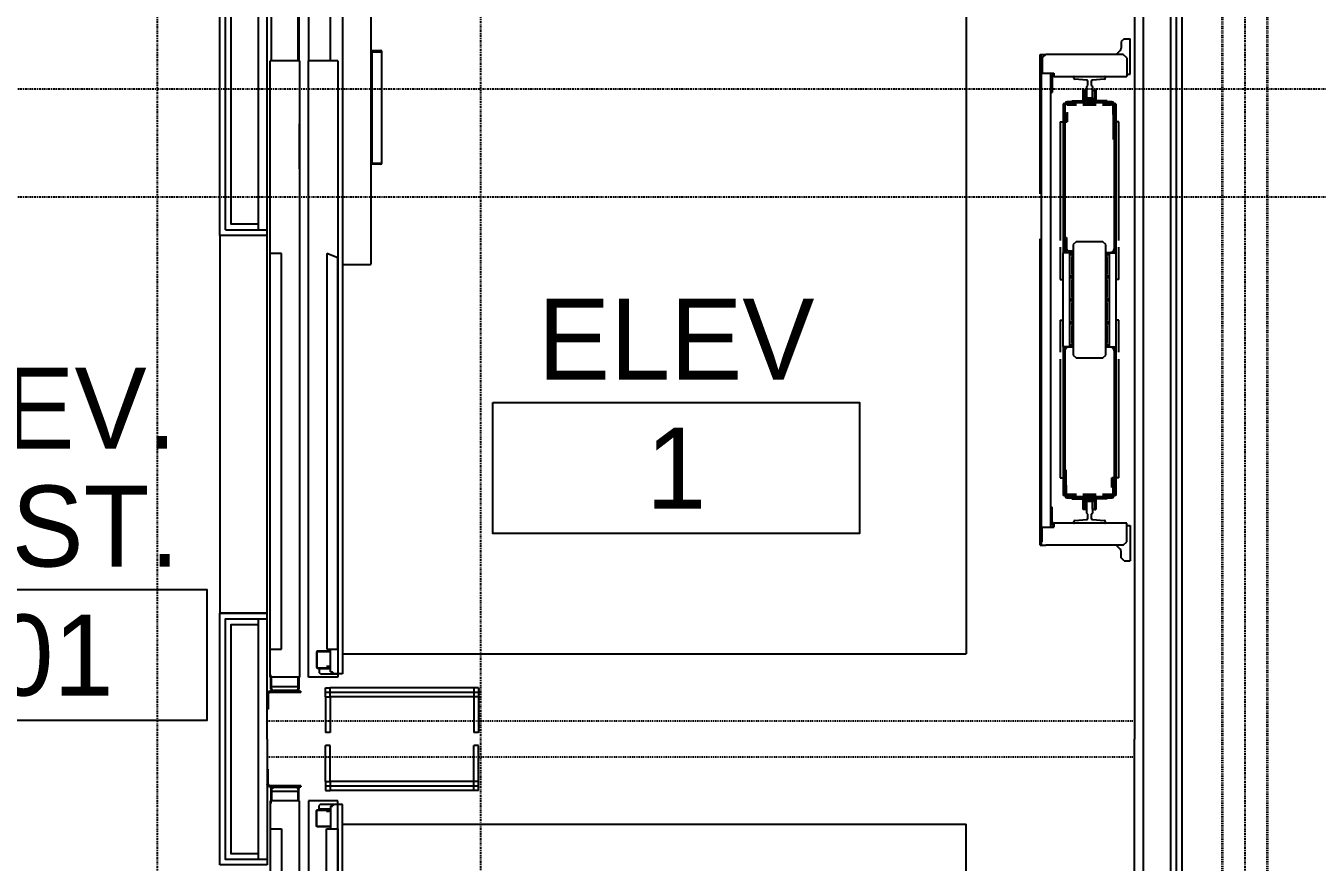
# Model space of a CAD drawing. Header units: inches. Extents: x -24247 to 247, y -491 to 2341.
# Drawn here: x -1819.6 to -1675.9, y 478.1 to 571 of the extents above; entities that cross this region are included whole.
import ezdxf
from ezdxf.enums import TextEntityAlignment as Align

# ---------------------------------------------------------------- set-up
doc = ezdxf.new("R2010")
doc.units = ezdxf.units.IN
doc.header["$LTSCALE"] = 0.3
doc.header["$MEASUREMENT"] = 0
doc.linetypes.add('CENTER2', pattern=[1.125, 0.75, -0.125, 0.125, -0.125])
doc.linetypes.add('HIDDEN2', pattern=[0.1875, 0.125, -0.0625])
for name, color, linetype in [('A-Door-Head', 8, 'Continuous'), ('A-Flor-Evtr', 7, 'Continuous'), ('A-Grid(SmallScale)', 11, 'CENTER2'), ('A-Tag-Rm(Scale)', 7, 'Continuous'), ('A-Wall-Full', 7, 'Continuous'), ('A-Wall-Hatch Interior', 15, 'Continuous')]:
    doc.layers.add(name, color=color, linetype=linetype)
doc.layers.add('S-Detl-Wide', color=3, linetype='Continuous', lineweight=35)

# ---------------------------------------------------------------- blocks, each defined once
blk = doc.blocks.new('Rm Tag')
blk.add_lwpolyline([(-0.2124, 0.0759), (0.2124, 0.0759), (0.2124, -0.0759), (-0.2124, -0.0759)], close=True)
for p in [(0, 0.2858), (0, 0.1493), (0, 0)]:
    blk.add_attdef('XXX', text='', height=0.0938).set_placement(p, align=Align.MIDDLE_CENTER)
blk = doc.blocks.new('Otis Elev. Gen 2')
at = {"layer": 'A-Flor-Evtr'}
for p, q in [((-71.91, 13.01), (-75.85, 13.01)), ((-75.85, 12.34), (-75.85, 13.01)), ((-71.91, 12.64), (-71.91, 13.01)), ((-21.76, 13.01), (-17.82, 13.01)), ((-21.76, 12.64), (-21.76, 13.01)), ((-17.82, 12.34), (-17.82, 13.01)), ((-75.85, 12.34), (-75.54, 12.02)), ((-75.54, 12.02), (-74.83, 12.02)), ((-74.55, 11.91), (-74.12, 11.47)), ((-73.72, 12.64), (-74.12, 12.25)), ((-74.12, 12.25), (-74.12, 3.62)), ((-73.72, 12.64), (-71.68, 12.64)), ((-71.68, 10.2), (-71.68, 12.64)), ((-53.44, 11.76), (-66.61, 11.76)), ((-66.61, 11.76), (-66.61, 11.41)), ((-49.09, 11.76), (-52.67, 11.76)), ((-49.09, 11.76), (-49.09, 11.47)), ((-41, 11.76), (-44.58, 11.76)), ((-44.58, 11.76), (-44.58, 11.47)), ((-27.06, 11.76), (-40.23, 11.76)), ((-27.06, 11.76), (-27.06, 11.41)), ((-19.94, 12.64), (-21.99, 12.64)), ((-21.99, 12.64), (-21.99, 10.2)), ((-19.55, 12.25), (-19.94, 12.64)), ((-19.55, 12.25), (-19.55, 3.62)), ((-19.12, 11.91), (-19.55, 11.47)), ((-18.13, 12.02), (-18.84, 12.02)), ((-17.82, 12.34), (-18.13, 12.02)), ((-71.68, 6.78), (-71.68, 10.2)), ((-71.64, 10.24), (-71.48, 10.24)), ((-71.36, 10.14), (-71.25, 8.8)), ((-68.96, 10.46), (-68.84, 10.46)), ((-68.96, 10.46), (-68.96, 9.16)), ((-68.84, 10.99), (-68.84, 6)), ((-68.72, 10.99), (-68.72, 6)), ((-68.61, 11.41), (-52.05, 11.41)), ((-68.61, 11.41), (-68.61, 11.23)), ((-68.61, 11.23), (-68.6, 11.23)), ((-67.43, 11.23), (-68.6, 11.23)), ((-67.43, 11.11), (-68.6, 11.11)), ((-68.6, 10.79), (-68.6, 11.11)), ((-68.6, 10.79), (-68.46, 10.79)), ((-68.57, 9.95), (-68.57, 10.79)), ((-68.46, 10.94), (-68.46, 9.95)), ((-67.43, 11.23), (-52.05, 11.23)), ((-67.43, 11.11), (-64.66, 11.11)), ((-52.98, 10.3), (-53.29, 9.99)), ((-40.69, 10.3), (-52.98, 10.3)), ((-52.11, 10.3), (-52.11, 10.85)), ((-41.62, 11.47), (-52.05, 11.47)), ((-52.05, 10.72), (-52.05, 11.47)), ((-41.62, 10.72), (-52.05, 10.72)), ((-52.05, 10.52), (-52.05, 10.3)), ((-51.99, 10.58), (-51.91, 10.58)), ((-51.85, 10.52), (-51.85, 10.3)), ((-49.49, 10.52), (-49.49, 10.3)), ((-49.43, 10.58), (-49.35, 10.58)), ((-49.29, 10.52), (-49.29, 10.3)), ((-46.93, 10.52), (-46.93, 10.3)), ((-46.87, 10.58), (-46.79, 10.58)), ((-46.73, 10.52), (-46.73, 10.3)), ((-44.37, 10.52), (-44.37, 10.3)), ((-44.32, 10.58), (-44.24, 10.58)), ((-44.18, 10.52), (-44.18, 10.3)), ((-41.82, 10.52), (-41.82, 10.3)), ((-41.76, 10.58), (-41.68, 10.58)), ((-41.62, 10.72), (-41.62, 11.47)), ((-41.62, 11.41), (-25.06, 11.41)), ((-41.62, 11.23), (-26.24, 11.23)), ((-41.62, 10.52), (-41.62, 10.3)), ((-41.56, 10.85), (-41.56, 10.3)), ((-40.38, 9.99), (-40.69, 10.3)), ((-27.06, 11.23), (-27.06, 10.97)), ((-26.04, 11.09), (-27.06, 11.09)), ((-25.96, 10.97), (-27.06, 10.97)), ((-25.07, 11.23), (-26.24, 11.23)), ((-26.24, 11.23), (-26.24, 11.11)), ((-25.07, 11.11), (-26.24, 11.11)), ((-25.21, 9.95), (-25.21, 10.97)), ((-25.1, 11.09), (-25.19, 11.09)), ((-25.1, 9.95), (-25.1, 11.09)), ((-25.07, 11.23), (-25.06, 11.23)), ((-25.06, 11.41), (-25.06, 11.23)), ((-24.95, 6), (-24.95, 10.99)), ((-24.83, 6), (-24.83, 10.99)), ((-24.71, 10.46), (-24.83, 10.46)), ((-24.71, 10.46), (-24.71, 9.16)), ((-22.42, 8.8), (-22.31, 10.14)), ((-22.19, 10.24), (-22.03, 10.24)), ((-21.99, 10.2), (-21.99, 6.78)), ((-71.12, 8.69), (-70.67, 8.69)), ((-70.67, 8.69), (-70.55, 8.8)), ((-70.55, 8.8), (-69.28, 8.8)), ((-70.15, 9.2), (-69.08, 9.2)), ((-70.15, 9.08), (-70.15, 9.2)), ((-70.15, 9.08), (-69.08, 9.08)), ((-70.15, 9.07), (-69.15, 9.07)), ((-70.15, 8.88), (-70.15, 9.07)), ((-69.23, 8.88), (-70.15, 8.88)), ((-70.15, 8.88), (-70.09, 8.82)), ((-69.27, 8.82), (-70.09, 8.82)), ((-69.9, 9.08), (-69.9, 9.07)), ((-69.51, 9.08), (-69.51, 9.07)), ((-69.28, 8.8), (-69.24, 8.77)), ((-69.15, 9.01), (-69.27, 8.82)), ((-69.24, 8.77), (-69.24, 8.22)), ((-69.21, 8.76), (-69.03, 8.88)), ((-69.21, 8.23), (-69.21, 8.76)), ((-69.15, 8.19), (-69.15, 8.8)), ((-68.96, 8.96), (-68.96, 8.03)), ((-68.96, 8.88), (-68.96, 8.1)), ((-68.57, 7.74), (-68.57, 9.24)), ((-68.46, 9.24), (-68.46, 7.74)), ((-53.29, 9.99), (-53.29, 7)), ((-40.38, 7), (-40.38, 9.99)), ((-25.21, 7.74), (-25.21, 9.24)), ((-25.1, 7.74), (-25.1, 9.24)), ((-24.71, 8.03), (-24.71, 8.96)), ((-24.71, 8.1), (-24.71, 8.88)), ((-24.64, 8.88), (-24.46, 8.76)), ((-24.59, 9.2), (-23.52, 9.2)), ((-24.59, 9.08), (-23.52, 9.08)), ((-24.52, 9.07), (-23.52, 9.07)), ((-24.52, 9.01), (-24.4, 8.82)), ((-24.52, 8.8), (-24.52, 8.19)), ((-24.46, 8.76), (-24.46, 8.23)), ((-23.52, 8.88), (-24.44, 8.88)), ((-24.43, 8.77), (-24.39, 8.8)), ((-24.43, 8.22), (-24.43, 8.77)), ((-23.58, 8.82), (-24.4, 8.82)), ((-24.39, 8.8), (-23.12, 8.8)), ((-24.16, 9.07), (-24.16, 9.08)), ((-23.77, 9.07), (-23.77, 9.08)), ((-23.52, 8.88), (-23.58, 8.82)), ((-23.52, 9.08), (-23.52, 9.2)), ((-23.52, 9.07), (-23.52, 8.88)), ((-23.12, 8.8), (-23, 8.69)), ((-23, 8.69), (-22.55, 8.69)), ((-71.25, 8.18), (-71.36, 6.85)), ((-70.67, 8.3), (-71.12, 8.3)), ((-70.55, 8.18), (-70.67, 8.3)), ((-69.28, 8.18), (-70.55, 8.18)), ((-70.15, 8.11), (-70.09, 8.17)), ((-70.15, 8.11), (-69.23, 8.11)), ((-70.15, 7.91), (-70.15, 8.11)), ((-69.15, 7.91), (-70.15, 7.91)), ((-69.08, 7.91), (-70.15, 7.91)), ((-70.15, 7.91), (-70.15, 7.79)), ((-69.08, 7.79), (-70.15, 7.79)), ((-70.09, 8.17), (-69.27, 8.17)), ((-69.9, 7.91), (-69.9, 7.91)), ((-69.51, 7.91), (-69.51, 7.91)), ((-69.24, 8.22), (-69.28, 8.18)), ((-69.15, 7.98), (-69.27, 8.17)), ((-69.03, 8.1), (-69.21, 8.23)), ((-68.96, 6.52), (-68.96, 7.82)), ((-24.71, 6.52), (-24.71, 7.82)), ((-24.64, 8.1), (-24.46, 8.23)), ((-23.52, 7.91), (-24.59, 7.91)), ((-23.52, 7.79), (-24.59, 7.79)), ((-24.52, 7.98), (-24.4, 8.17)), ((-23.52, 7.91), (-24.52, 7.91)), ((-24.44, 8.11), (-23.52, 8.11)), ((-24.39, 8.18), (-24.43, 8.22)), ((-24.4, 8.17), (-23.58, 8.17)), ((-23.12, 8.18), (-24.39, 8.18)), ((-24.16, 7.91), (-24.16, 7.91)), ((-23.77, 7.91), (-23.77, 7.91)), ((-23.52, 8.11), (-23.58, 8.17)), ((-23.52, 8.11), (-23.52, 7.91)), ((-23.52, 7.91), (-23.52, 7.79)), ((-23, 8.3), (-23.12, 8.18)), ((-22.55, 8.3), (-23, 8.3)), ((-22.31, 6.85), (-22.42, 8.18)), ((-71.68, 4.53), (-71.68, 6.78)), ((-71.48, 6.74), (-71.64, 6.74)), ((-68.96, 6.52), (-68.84, 6.52)), ((-68.61, 5.76), (-52.05, 5.76)), ((-68.61, 5.76), (-68.61, 5.58)), ((-68.57, 5.89), (-68.57, 7.04)), ((-68.48, 5.89), (-68.57, 5.89)), ((-68.46, 7.04), (-68.46, 6.01)), ((-67.71, 6.01), (-66.61, 6.01)), ((-66.61, 5.89), (-67.63, 5.89)), ((-66.61, 5.76), (-66.61, 6.01)), ((-53.76, 5.94), (-52.49, 5.94)), ((-53.76, 5.76), (-53.76, 5.94)), ((-53.29, 7), (-52.98, 6.68)), ((-52.98, 6.68), (-40.69, 6.68)), ((-52.29, 6.13), (-52.29, 6.68)), ((-52.11, 6.13), (-52.11, 6.68)), ((-52.05, 6.68), (-52.05, 6.46)), ((-52.05, 6.26), (-41.62, 6.26)), ((-52.05, 6.26), (-52.05, 5.51)), ((-51.99, 6.41), (-51.91, 6.41)), ((-51.85, 6.68), (-51.85, 6.46)), ((-49.49, 6.68), (-49.49, 6.46)), ((-49.43, 6.41), (-49.35, 6.41)), ((-49.29, 6.68), (-49.29, 6.46)), ((-46.93, 6.68), (-46.93, 6.46)), ((-46.87, 6.41), (-46.79, 6.41)), ((-46.73, 6.68), (-46.73, 6.46)), ((-44.37, 6.68), (-44.37, 6.46)), ((-44.32, 6.41), (-44.24, 6.41)), ((-44.18, 6.68), (-44.18, 6.46)), ((-41.82, 6.68), (-41.82, 6.46)), ((-41.76, 6.41), (-41.68, 6.41)), ((-41.62, 6.68), (-41.62, 6.46)), ((-41.62, 6.26), (-41.62, 5.51)), ((-41.62, 5.76), (-25.06, 5.76)), ((-41.56, 6.68), (-41.56, 6.13)), ((-40.69, 6.68), (-40.38, 7)), ((-26.24, 5.88), (-27.94, 5.88)), ((-26.24, 5.88), (-25.07, 5.88)), ((-25.27, 6.05), (-25.07, 6.05)), ((-25.21, 6.05), (-25.21, 7.04)), ((-25.1, 6.19), (-25.1, 7.04)), ((-25.06, 5.76), (-25.06, 5.58)), ((-24.71, 6.52), (-24.83, 6.52)), ((-22.03, 6.74), (-22.19, 6.74)), ((-21.99, 6.78), (-21.99, 4.53)), ((-72.04, 4.53), (-71.68, 4.53)), ((-72.04, 3.23), (-72.04, 4.53)), ((-71.48, 4.33), (-69.9, 4.33)), ((-69.9, 4.16), (-69.9, 4.33)), ((-68.61, 5.58), (-52.05, 5.58)), ((-66.61, 5.22), (-66.61, 5.58)), ((-66.61, 5.22), (-53.44, 5.22)), ((-52.67, 5.22), (-49.09, 5.22)), ((-52.05, 5.51), (-41.62, 5.51)), ((-49.09, 5.22), (-49.09, 5.51)), ((-44.58, 5.22), (-44.58, 5.51)), ((-44.58, 5.22), (-41, 5.22)), ((-41.62, 5.58), (-25.06, 5.58)), ((-40.23, 5.22), (-27.06, 5.22)), ((-27.06, 5.22), (-27.06, 5.58)), ((-22.19, 4.33), (-23.77, 4.33)), ((-23.77, 4.16), (-23.77, 4.33)), ((-21.99, 4.53), (-21.57, 4.53)), ((-21.63, 4.16), (-21.63, 4.53)), ((-21.57, 3.23), (-21.57, 4.53)), ((-74.12, 3.62), (-73.72, 3.23)), ((-74.12, 3.02), (-74.12, 3.62)), ((-19.55, 3.14), (-74.12, 3.14)), ((-58.61, 3.02), (-74.12, 3.02)), ((-73.72, 3.23), (-72.04, 3.23)), ((-72.04, 4.16), (-21.57, 4.16)), ((-19.55, 3.02), (-53.61, 3.02)), ((-19.94, 3.23), (-21.57, 3.23)), ((-19.55, 3.02), (-19.55, 3.62)), ((-86.2, -71.44), (-86.2, -5.24)), ((-86.2, -5.24), (-7.46, -5.24)), ((-7.46, -74.6), (-7.46, -5.24)), ((-3.71, -59.49), (-3.71, -75.99)), ((-3.71, -59.49), (1.29, -59.49)), ((-3.71, -59.99), (1.29, -59.99)), ((-3.21, -76.49), (-3.21, -59.49)), ((-2.71, -59.49), (-2.71, -75.99)), ((1.29, -59.49), (1.29, -59.99)), ((-74.54, -71.32), (-74.54, -70.38)), ((-74.48, -71.32), (-74.48, -70.38)), ((-74.42, -70.26), (-74.42, -70.32)), ((-62.04, -70.26), (-74.42, -70.26)), ((-74.42, -71.36), (-74.42, -70.32)), ((-62.04, -70.26), (-62.04, -70.32)), ((-62.04, -71.36), (-62.04, -70.32)), ((-61.92, -70.38), (-61.92, -71.32)), ((-87.96, -71.44), (-87.96, -74.6)), ((-87.96, -71.44), (-50.86, -71.44)), ((-87.32, -71.44), (-87.32, -74.6)), ((-74.42, -71.36), (-62.04, -71.36)), ((-73.67, -71.38), (-74.42, -71.38)), ((-73.67, -71.44), (-73.67, -71.38)), ((-50.75, -74.6), (-50.75, -71.55)), ((-95.97, -74.6), (-95.97, -75.55)), ((-95.97, -74.6), (-5.26, -74.6)), ((-5.26, -74.6), (-5.26, -75.55)), ((-95.97, -75.55), (-95.74, -75.78)), ((-95.78, -75.96), (-95.78, -75.74)), ((-73.39, -75.96), (-95.78, -75.96)), ((-92.61, -75.78), (-95.74, -75.78)), ((-94.04, -77.03), (-94.04, -75.96)), ((-93.93, -77.03), (-93.93, -75.96)), ((-92.61, -75.78), (-92.49, -75.67)), ((-92.49, -75.67), (-92.37, -75.78)), ((-87.96, -75.96), (-87.96, -76.36)), ((-85.98, -78.16), (-85.98, -75.96)), ((-85.97, -75.96), (-85.97, -78.39)), ((-73.39, -75.13), (-73.39, -78.4)), ((-73.39, -75.13), (-4.87, -75.13)), ((-51.5, -75.13), (-52, -76.38)), ((-8, -75.13), (-51.5, -75.13)), ((-5.46, -75.96), (-8.05, -75.96)), ((-8, -76.38), (-8, -75.13)), ((-7.76, -75.96), (-7.76, -77.39)), ((-7.71, -75.96), (-7.71, -77.39)), ((-6.05, -76.13), (-6.05, -76.4)), ((-6.04, -76.07), (-6.02, -76.07)), ((-6, -76.13), (-6, -76.4)), ((-5.92, -77.39), (-5.92, -76.13)), ((-5.87, -75.96), (-5.87, -76.13)), ((-5.87, -77.39), (-5.87, -76.13)), ((-5.79, -75.96), (-5.79, -77.21)), ((-5.5, -75.78), (-5.26, -75.55)), ((-5.46, -75.96), (-5.46, -75.74)), ((-5.24, -77.05), (-5.24, -75.13)), ((-4.87, -75.13), (-4.87, -78.4)), ((-3.71, -76.49), (-3.71, -75.99)), ((-2.71, -75.99), (-3.71, -75.99)), ((-2.71, -76.49), (-2.71, -75.99)), ((-2.71, -75.99), (1.29, -75.99)), ((1.29, -75.99), (1.29, -76.49)), ((-94.04, -77.03), (-93.93, -77.03)), ((-87.96, -76.36), (-85.98, -76.36)), ((-52, -76.38), (-8, -76.38)), ((-7.65, -77.45), (-5.98, -77.45)), ((-7.65, -77.5), (-5.98, -77.5)), ((-5.79, -77.21), (-5.87, -77.21)), ((-5.79, -77.21), (-5.4, -77.21)), ((-5.24, -77.05), (-5.4, -77.21)), ((-2.71, -76.49), (-3.71, -76.49)), ((-2.71, -76.49), (1.29, -76.49)), ((-85.97, -78.16), (-85.98, -78.16)), ((-85.97, -78.39), (-73.39, -78.39)), ((-4.87, -78.4), (-73.39, -78.4)), ((-95.71, -82.68), (-95.71, -79.25)), ((-95.71, -79.25), (-95.59, -79.25)), ((-95.59, -79.25), (-95.59, -82.68)), ((-95.52, -79.74), (-95.59, -79.74)), ((-95.59, -79.81), (-95.52, -79.81)), ((-95.52, -79.74), (-95.52, -82.3)), ((-95.32, -79.55), (-95.32, -79.47)), ((-95.32, -79.47), (-73.39, -79.47)), ((-95.32, -79.55), (-95.08, -79.55)), ((-95.08, -79.47), (-95.08, -79.57)), ((-95.08, -79.57), (-95.08, -82.5)), ((-73.39, -79.57), (-95.08, -79.57)), ((-73.39, -79.38), (-73.39, -82.66)), ((-73.39, -79.38), (-4.87, -79.38)), ((-61.39, -79.38), (-66.39, -79.38)), ((-4.87, -79.38), (-4.87, -82.66)), ((-4.87, -79.47), (-3.59, -79.47)), ((-3.82, -79.57), (-4.87, -79.57)), ((-3.82, -79.47), (-3.82, -79.57)), ((-3.59, -79.55), (-3.82, -79.55)), ((-3.82, -79.57), (-3.82, -82.5)), ((-3.59, -79.55), (-3.59, -79.47)), ((-3.39, -79.74), (-3.31, -79.74)), ((-3.39, -79.74), (-3.39, -82.3)), ((-3.31, -79.81), (-3.39, -79.81)), ((-3.19, -79.25), (-3.31, -79.25)), ((-3.31, -82.68), (-3.31, -79.25)), ((-3.19, -79.25), (-3.19, -82.68)), ((-52, -81.41), (-52, -82.66)), ((-8, -81.41), (-52, -81.41)), ((-8, -82.66), (-8, -81.41)), ((-97.56, -82.87), (-97.56, -82.99)), ((-97.56, -82.87), (-95.91, -82.87)), ((-73.39, -82.5), (-95.32, -82.5)), ((-93.82, -82.58), (-95.32, -82.58)), ((-93.82, -82.58), (-93.82, -82.5)), ((-4.87, -82.66), (-73.39, -82.66)), ((-5.08, -82.58), (-5.08, -82.5)), ((-3.59, -82.58), (-5.08, -82.58)), ((-3.59, -82.5), (-4.87, -82.5)), ((-3, -82.87), (-1.34, -82.87)), ((-1.34, -82.87), (-1.34, -82.99))]:
    blk.add_line(p, q, dxfattribs=at)
at = {"layer": 'A-Flor-Evtr', "linetype": 'HIDDEN2'}
blk.add_line((0, 13.51), (0, -82.99), dxfattribs=at)
at = {"layer": 'A-Flor-Evtr'}
for centre, radius, start, end in [((-74.83, 11.63), 0.394, 45, 90), ((-18.84, 11.63), 0.394, 90, 135), ((-71.64, 10.2), 0.0394, 90, 180), ((-71.48, 10.13), 0.118, 4.6316, 90), ((-68.6, 10.99), 0.241, 90, 180), ((-68.6, 10.99), 0.118, 90, 180), ((-52.49, 10.85), 0.376, 0, 90), ((-51.99, 10.52), 0.0591, 90, 180), ((-51.91, 10.52), 0.0591, 360, 90), ((-51.79, 10.48), 0.0591, 180, 273.6144), ((-50.67, -7.26), 17.72, 86.3856, 93.6144), ((-49.55, 10.48), 0.0591, 266.3856, 360), ((-49.43, 10.52), 0.0591, 90, 180), ((-49.35, 10.52), 0.0591, 360, 90), ((-49.23, 10.48), 0.0591, 180, 273.6144), ((-48.11, -7.26), 17.72, 86.3856, 93.6144), ((-46.99, 10.48), 0.0591, 266.3856, 360), ((-46.87, 10.52), 0.0591, 90, 180), ((-46.79, 10.52), 0.0591, 360, 90), ((-46.67, 10.48), 0.0591, 180, 273.6144), ((-45.55, -7.26), 17.72, 86.3856, 93.6144), ((-44.43, 10.48), 0.0591, 266.3856, 360), ((-44.32, 10.52), 0.0591, 90, 180), ((-44.24, 10.52), 0.0591, 360, 90), ((-44.12, 10.48), 0.0591, 180, 273.6144), ((-43, -7.26), 17.72, 86.3856, 93.6144), ((-41.88, 10.48), 0.0591, 266.3856, 360), ((-41.76, 10.52), 0.0591, 90, 180), ((-41.68, 10.52), 0.0591, 360, 90), ((-41.18, 10.85), 0.376, 90, 180), ((-25.07, 10.99), 0.241, 0, 90), ((-25.07, 10.99), 0.118, 0, 90), ((-22.19, 10.13), 0.118, 90, 175.3684), ((-22.03, 10.2), 0.0394, 0, 90), ((-71.12, 8.81), 0.126, 184.6316, 270), ((-69.15, 8.88), 0.19, 0, 90), ((-69.15, 8.88), 0.125, 0, 90), ((-69.08, 8.96), 0.238, 0, 90), ((-69.08, 8.96), 0.118, 0, 90), ((-24.59, 8.96), 0.238, 90, 180), ((-24.59, 8.96), 0.118, 90, 180), ((-24.52, 8.88), 0.19, 90, 180), ((-24.52, 8.88), 0.125, 90, 180), ((-22.55, 8.81), 0.126, 270, 355.3684), ((-71.12, 8.17), 0.126, 90, 175.3684), ((-69.15, 8.1), 0.19, 270, 0), ((-69.15, 8.1), 0.125, 270, 0), ((-69.08, 8.03), 0.238, 270, 0), ((-69.08, 8.03), 0.118, 270, 0), ((-24.59, 8.03), 0.238, 180, 270), ((-24.52, 8.1), 0.19, 180, 270), ((-24.59, 8.03), 0.118, 180, 270), ((-24.52, 8.1), 0.125, 180, 270), ((-22.55, 8.17), 0.126, 4.6316, 90), ((-71.64, 6.78), 0.0394, 180, 270), ((-71.48, 6.86), 0.118, 270, 355.3684), ((-68.6, 6), 0.241, 180, 270), ((-68.6, 6), 0.118, 180, 270), ((-52.49, 6.13), 0.376, 270, 0), ((-52.49, 6.13), 0.197, 270, 0), ((-51.99, 6.46), 0.0591, 180, 270), ((-51.91, 6.46), 0.0591, 270, 0), ((-51.79, 6.5), 0.0591, 86.3856, 180), ((-50.67, 24.24), 17.72, 266.3856, 273.6144), ((-49.55, 6.5), 0.0591, 0, 93.6144), ((-49.43, 6.46), 0.0591, 180, 270), ((-49.35, 6.46), 0.0591, 270, 0), ((-49.23, 6.5), 0.0591, 86.3856, 180), ((-48.11, 24.24), 17.72, 266.3856, 273.6144), ((-46.99, 6.5), 0.0591, 0, 93.6144), ((-46.87, 6.46), 0.0591, 180, 270), ((-46.79, 6.46), 0.0591, 270, 0), ((-46.67, 6.5), 0.0591, 86.3856, 180), ((-45.55, 24.24), 17.72, 266.3856, 273.6144), ((-44.43, 6.5), 0.0591, 0, 93.6144), ((-44.32, 6.46), 0.0591, 180, 270), ((-44.24, 6.46), 0.0591, 270, 0), ((-44.12, 6.5), 0.0591, 86.3856, 180), ((-43, 24.24), 17.72, 266.3856, 273.6144), ((-41.88, 6.5), 0.0591, 0, 93.6144), ((-41.76, 6.46), 0.0591, 180, 270), ((-41.68, 6.46), 0.0591, 270, 0), ((-41.18, 6.13), 0.376, 180, 270), ((-25.07, 6), 0.241, 270, 0), ((-25.07, 6), 0.118, 270, 0), ((-22.19, 6.86), 0.118, 184.6316, 270), ((-22.03, 6.78), 0.0394, 270, 0), ((-71.48, 4.53), 0.365, 180, 270), ((-71.48, 4.53), 0.197, 180, 270), ((-22.19, 4.53), 0.365, 270, 0), ((-22.19, 4.53), 0.197, 270, 0), ((-74.42, -70.38), 0.119, 90, 180), ((-74.42, -70.38), 0.0591, 90, 180), ((-62.04, -70.38), 0.119, 0, 90), ((-74.42, -71.32), 0.119, 180, 270), ((-74.42, -71.32), 0.0591, 180, 270), ((-62.04, -71.32), 0.119, 270, 0), ((-50.86, -71.55), 0.111, 0, 90), ((-5.96, -76.13), 0.0886, 0, 180), ((-5.96, -76.13), 0.0408, 0, 180), ((-5.97, -75.96), 0.133, 303.3328, 318.0445), ((-7.65, -77.39), 0.111, 180, 270), ((-7.65, -77.39), 0.063, 180, 270), ((-5.98, -77.39), 0.111, 270, 0), ((-5.98, -77.39), 0.063, 270, 0), ((-95.32, -79.74), 0.276, 90, 180), ((-95.32, -79.74), 0.197, 90, 180), ((-3.59, -79.74), 0.276, 0, 90), ((-3.59, -79.74), 0.197, 0, 90), ((-95.91, -82.68), 0.315, 270, 0), ((-95.91, -82.68), 0.197, 270, 0), ((-95.32, -82.3), 0.276, 180, 270), ((-95.32, -82.3), 0.197, 180, 270), ((-3.59, -82.3), 0.276, 270, 0), ((-3.59, -82.3), 0.197, 270, 0), ((-3, -82.68), 0.315, 180, 270), ((-3, -82.68), 0.197, 180, 270)]:
    blk.add_arc(centre, radius, start, end, dxfattribs=at)
at = {"layer": 'A-Wall-Full'}
for p, q in [((-102, -82.99), (-102, 13.51)), ((-102, 13.51), (2, 13.51)), ((-54, -82.99), (-102, -82.99)), ((-54, -82.99), (-54, -88.24)), ((2, -82.99), (-12, -82.99)), ((-12, -82.99), (-12, -88.24))]:
    blk.add_line(p, q, dxfattribs=at)

msp = doc.modelspace()

# ---------------------------------------------------------------- linework, layer by layer
at = {"layer": 'A-Door-Head'}
msp.add_lwpolyline([(-1792.75, 547.75), (-1798, 547.75), (-1798, 505.75), (-1792.75, 505.75)], close=True, dxfattribs=at)
at = {"layer": 'A-Flor-Evtr'}
for p, q in [((-1792.26, 567.14), (-1792.26, 589.07)), ((-1789.23, 589.07), (-1789.23, 567.14)), ((-1785.72, 567.14), (-1785.72, 589.53)), ((-1784.36, 589.72), (-1784.36, 499.01)), ((-1789.32, 567.14), (-1789.32, 588.83)), ((-1781.2, 581.71), (-1781.2, 544.61)), ((-1788.14, 579.72), (-1788.14, 567.14)), ((-1715, 579.95), (-1715, 501.21)), ((-1697.42, 569.6), (-1697.73, 569.29)), ((-1697.73, 569.29), (-1697.73, 568.58)), ((-1697.42, 569.6), (-1696.75, 569.6)), ((-1696.75, 565.66), (-1696.75, 569.6)), ((-1781.14, 567.42), (-1781.14, 568.17)), ((-1781.12, 568.17), (-1781.12, 555.79)), ((-1781.12, 568.17), (-1780.08, 568.17)), ((-1781.08, 568.29), (-1780.13, 568.29)), ((-1781.08, 568.23), (-1780.13, 568.23)), ((-1780.01, 568.17), (-1780.07, 568.17)), ((-1780.01, 555.79), (-1780.01, 568.17)), ((-1706.74, 567.87), (-1706.13, 567.87)), ((-1706.74, 552.36), (-1706.74, 567.87)), ((-1706.62, 513.3), (-1706.62, 567.87)), ((-1706.13, 567.87), (-1706.53, 567.47)), ((-1706.53, 567.47), (-1706.53, 565.79)), ((-1697.51, 567.87), (-1706.13, 567.87)), ((-1697.85, 568.3), (-1698.29, 567.87)), ((-1697.12, 567.47), (-1697.51, 567.87)), ((-1697.12, 567.47), (-1697.12, 565.43)), ((-1789.14, 567.14), (-1792.41, 567.14)), ((-1792.41, 498.62), (-1792.41, 567.14)), ((-1789.14, 567.14), (-1789.14, 498.62)), ((-1784.88, 567.14), (-1788.16, 567.14)), ((-1788.16, 498.62), (-1788.16, 567.14)), ((-1784.88, 567.14), (-1784.88, 498.62)), ((-1781.2, 567.42), (-1781.14, 567.42)), ((-1706.53, 565.79), (-1705.23, 565.79)), ((-1705.6, 565.79), (-1705.6, 515.32)), ((-1705.43, 565.23), (-1705.43, 563.65)), ((-1705.23, 565.79), (-1705.23, 565.43)), ((-1705.23, 565.43), (-1702.98, 565.43)), ((-1703.02, 565.23), (-1703.02, 565.39)), ((-1702.98, 565.43), (-1699.55, 565.43)), ((-1701.58, 565), (-1702.91, 565.11)), ((-1701.46, 564.42), (-1701.46, 564.87)), ((-1701.07, 564.87), (-1701.07, 564.42)), ((-1699.62, 565.11), (-1700.95, 565)), ((-1699.55, 565.43), (-1697.12, 565.43)), ((-1699.51, 565.39), (-1699.51, 565.23)), ((-1697.12, 565.66), (-1696.75, 565.66)), ((-1705.6, 563.65), (-1705.43, 563.65)), ((-1701.85, 563.9), (-1701.97, 563.9)), ((-1701.97, 562.83), (-1701.97, 563.9)), ((-1701.85, 562.83), (-1701.85, 563.9)), ((-1701.84, 563.65), (-1701.85, 563.65)), ((-1701.84, 563.26), (-1701.85, 563.26)), ((-1701.84, 563.9), (-1701.65, 563.9)), ((-1701.84, 562.9), (-1701.84, 563.9)), ((-1701.65, 563.9), (-1701.65, 562.98)), ((-1701.65, 563.9), (-1701.59, 563.84)), ((-1701.59, 563.84), (-1701.59, 563.02)), ((-1701.58, 564.3), (-1701.46, 564.42)), ((-1701.58, 563.03), (-1701.58, 564.3)), ((-1701.07, 564.42), (-1700.95, 564.3)), ((-1700.95, 564.3), (-1700.95, 563.03)), ((-1700.88, 563.9), (-1700.94, 563.84)), ((-1700.94, 563.02), (-1700.94, 563.84)), ((-1700.88, 563.9), (-1700.69, 563.9)), ((-1700.88, 562.98), (-1700.88, 563.9)), ((-1700.69, 563.9), (-1700.69, 562.9)), ((-1700.68, 563.65), (-1700.69, 563.65)), ((-1700.68, 563.26), (-1700.69, 563.26)), ((-1700.68, 563.9), (-1700.56, 563.9)), ((-1700.68, 563.9), (-1700.68, 562.83)), ((-1700.56, 563.9), (-1700.56, 562.83)), ((-1704, 562.36), (-1704.18, 562.36)), ((-1704.18, 562.36), (-1704.18, 545.8)), ((-1704, 562.36), (-1704, 545.8)), ((-1703.86, 562.32), (-1702.72, 562.32)), ((-1703.86, 562.23), (-1703.86, 562.32)), ((-1698.77, 562.59), (-1703.76, 562.59)), ((-1698.77, 562.47), (-1703.76, 562.47)), ((-1702.72, 562.21), (-1703.75, 562.21)), ((-1703.23, 562.71), (-1701.94, 562.71)), ((-1703.23, 562.71), (-1703.23, 562.59)), ((-1702.01, 562.32), (-1700.52, 562.32)), ((-1700.52, 562.21), (-1702.01, 562.21)), ((-1701.78, 562.9), (-1701.59, 563.02)), ((-1700.8, 562.71), (-1701.73, 562.71)), ((-1701.65, 562.78), (-1701.53, 562.96)), ((-1700.88, 562.71), (-1701.65, 562.71)), ((-1701.54, 562.99), (-1701.58, 563.03)), ((-1701.57, 562.9), (-1700.96, 562.9)), ((-1700.99, 562.99), (-1701.54, 562.99)), ((-1701.53, 562.96), (-1701, 562.96)), ((-1701, 562.96), (-1700.88, 562.78)), ((-1700.95, 563.03), (-1700.99, 562.99)), ((-1700.75, 562.9), (-1700.94, 563.02)), ((-1699.3, 562.71), (-1700.59, 562.71)), ((-1699.81, 562.32), (-1698.97, 562.32)), ((-1698.82, 562.21), (-1699.81, 562.21)), ((-1699.3, 562.71), (-1699.3, 562.59)), ((-1698.97, 562.35), (-1698.65, 562.35)), ((-1698.97, 562.35), (-1698.97, 562.21)), ((-1698.65, 561.18), (-1698.65, 562.35)), ((-1698.35, 562.36), (-1698.53, 562.36)), ((-1698.53, 562.36), (-1698.53, 562.35)), ((-1698.53, 561.18), (-1698.53, 562.35)), ((-1698.35, 562.36), (-1698.35, 545.8)), ((-1704.53, 560.36), (-1704.18, 560.36)), ((-1704.53, 560.36), (-1704.53, 547.19)), ((-1704, 560.36), (-1703.75, 560.36)), ((-1703.86, 560.36), (-1703.86, 561.38)), ((-1703.75, 561.46), (-1703.75, 560.36)), ((-1698.65, 561.18), (-1698.65, 558.41)), ((-1698.53, 561.18), (-1698.53, 545.8)), ((-1698, 560.36), (-1698.35, 560.36)), ((-1698, 547.19), (-1698, 560.36)), ((-1789.14, 555.14), (-1789.14, 560.14)), ((-1781.12, 555.79), (-1780.07, 555.79)), ((-1780.13, 555.67), (-1781.08, 555.67)), ((-1780.01, 555.79), (-1780.07, 555.79)), ((-1706.74, 513.3), (-1706.74, 547.36)), ((-1704, 547.51), (-1703.82, 547.51)), ((-1703.82, 547.51), (-1703.82, 546.24)), ((-1704.53, 546.42), (-1704.53, 542.84)), ((-1703.63, 546.04), (-1703.08, 546.04)), ((-1702.76, 547.04), (-1703.08, 546.73)), ((-1703.08, 546.73), (-1703.08, 534.44)), ((-1699.77, 547.04), (-1702.76, 547.04)), ((-1699.45, 546.73), (-1699.77, 547.04)), ((-1699.45, 534.44), (-1699.45, 546.73)), ((-1698, 542.84), (-1698, 546.42)), ((-1791.16, 545.75), (-1792.41, 545.75)), ((-1791.16, 501.75), (-1791.16, 545.75)), ((-1784.88, 545.25), (-1786.13, 545.75)), ((-1786.13, 545.75), (-1786.13, 501.75)), ((-1784.88, 501.75), (-1784.88, 545.25)), ((-1784.36, 544.5), (-1781.31, 544.5)), ((-1703.5, 545.8), (-1704.24, 545.8)), ((-1704.24, 545.8), (-1704.24, 535.37)), ((-1703.63, 545.86), (-1703.08, 545.86)), ((-1703.5, 545.8), (-1703.5, 535.37)), ((-1703.35, 545.74), (-1703.35, 545.66)), ((-1703.08, 545.8), (-1703.29, 545.8)), ((-1703.08, 545.6), (-1703.29, 545.6)), ((-1699.45, 545.86), (-1698.91, 545.86)), ((-1699.24, 545.8), (-1699.45, 545.8)), ((-1699.24, 545.6), (-1699.45, 545.6)), ((-1699.18, 545.74), (-1699.18, 545.66)), ((-1699.03, 545.8), (-1698.29, 545.8)), ((-1699.03, 535.37), (-1699.03, 545.8)), ((-1698.29, 535.37), (-1698.29, 545.8)), ((-1703.35, 543.18), (-1703.35, 543.1)), ((-1703.08, 543.24), (-1703.29, 543.24)), ((-1703.08, 543.04), (-1703.29, 543.04)), ((-1699.24, 543.24), (-1699.45, 543.24)), ((-1699.24, 543.04), (-1699.45, 543.04)), ((-1699.18, 543.18), (-1699.18, 543.1)), ((-1704.53, 542.84), (-1704.24, 542.84)), ((-1698, 542.84), (-1698.29, 542.84)), ((-1703.35, 540.62), (-1703.35, 540.54)), ((-1703.08, 540.68), (-1703.29, 540.68)), ((-1703.08, 540.48), (-1703.29, 540.48)), ((-1699.24, 540.68), (-1699.45, 540.68)), ((-1699.24, 540.48), (-1699.45, 540.48)), ((-1699.18, 540.62), (-1699.18, 540.54)), ((-1704.53, 538.33), (-1704.24, 538.33)), ((-1704.53, 538.33), (-1704.53, 534.75)), ((-1703.35, 538.07), (-1703.35, 537.99)), ((-1703.08, 538.12), (-1703.29, 538.12)), ((-1703.08, 537.93), (-1703.29, 537.93)), ((-1699.24, 538.12), (-1699.45, 538.12)), ((-1699.24, 537.93), (-1699.45, 537.93)), ((-1699.18, 538.07), (-1699.18, 537.99)), ((-1698, 538.33), (-1698.29, 538.33)), ((-1698, 534.75), (-1698, 538.33)), ((-1703.5, 535.37), (-1704.24, 535.37)), ((-1704.18, 535.37), (-1704.18, 518.81)), ((-1704, 535.37), (-1704, 518.81)), ((-1703.08, 535.31), (-1703.63, 535.31)), ((-1703.35, 535.51), (-1703.35, 535.43)), ((-1703.08, 535.57), (-1703.29, 535.57)), ((-1703.08, 535.37), (-1703.29, 535.37)), ((-1703.08, 534.44), (-1702.76, 534.13)), ((-1699.77, 534.13), (-1699.45, 534.44)), ((-1699.24, 535.57), (-1699.45, 535.57)), ((-1699.24, 535.37), (-1699.45, 535.37)), ((-1698.91, 535.31), (-1699.45, 535.31)), ((-1699.18, 535.51), (-1699.18, 535.43)), ((-1699.03, 535.37), (-1698.29, 535.37)), ((-1698.53, 535.37), (-1698.53, 519.99)), ((-1698.35, 535.37), (-1698.35, 518.81)), ((-1704.53, 533.98), (-1704.53, 520.81)), ((-1702.76, 534.13), (-1699.77, 534.13)), ((-1698, 520.81), (-1698, 533.98)), ((-1703.88, 519.99), (-1703.88, 521.69)), ((-1704.53, 520.81), (-1704.18, 520.81)), ((-1698.53, 520.81), (-1698.79, 520.81)), ((-1698.79, 519.71), (-1698.79, 520.81)), ((-1698.67, 519.79), (-1698.67, 520.81)), ((-1698, 520.81), (-1698.35, 520.81)), ((-1704, 518.81), (-1704.18, 518.81)), ((-1703.88, 519.99), (-1703.88, 518.82)), ((-1703.76, 518.7), (-1698.77, 518.7)), ((-1703.71, 519.02), (-1703.71, 518.82)), ((-1703.71, 518.96), (-1702.72, 518.96)), ((-1703.56, 518.85), (-1702.72, 518.85)), ((-1702.01, 518.96), (-1700.52, 518.96)), ((-1702.01, 518.85), (-1700.52, 518.85)), ((-1699.81, 518.96), (-1698.79, 518.96)), ((-1699.81, 518.85), (-1698.67, 518.85)), ((-1698.67, 518.85), (-1698.67, 518.94)), ((-1698.53, 519.99), (-1698.65, 519.99)), ((-1698.65, 518.82), (-1698.65, 519.99)), ((-1698.53, 518.82), (-1698.53, 519.99)), ((-1698.53, 518.82), (-1698.53, 518.81)), ((-1698.35, 518.81), (-1698.53, 518.81)), ((-1705.6, 517.52), (-1705.43, 517.52)), ((-1705.43, 515.94), (-1705.43, 517.52)), ((-1703.76, 518.58), (-1698.77, 518.58)), ((-1703.23, 518.46), (-1703.23, 518.58)), ((-1703.23, 518.46), (-1701.94, 518.46)), ((-1701.97, 517.27), (-1701.97, 518.34)), ((-1701.85, 517.27), (-1701.97, 517.27)), ((-1701.85, 517.27), (-1701.85, 518.34)), ((-1701.85, 517.91), (-1701.84, 517.91)), ((-1701.85, 517.52), (-1701.84, 517.52)), ((-1701.84, 517.27), (-1701.84, 518.27)), ((-1701.65, 517.27), (-1701.84, 517.27)), ((-1701.78, 518.27), (-1701.59, 518.15)), ((-1701.73, 518.46), (-1700.8, 518.46)), ((-1701.65, 518.46), (-1700.88, 518.46)), ((-1701.65, 518.39), (-1701.53, 518.21)), ((-1701.65, 518.19), (-1701.65, 517.27)), ((-1701.65, 517.27), (-1701.59, 517.33)), ((-1701.59, 518.15), (-1701.59, 517.33)), ((-1701.58, 518.14), (-1701.54, 518.18)), ((-1701.58, 516.87), (-1701.58, 518.14)), ((-1700.96, 518.27), (-1701.57, 518.27)), ((-1701.54, 518.18), (-1700.99, 518.18)), ((-1701, 518.21), (-1701.53, 518.21)), ((-1700.88, 518.39), (-1701, 518.21)), ((-1700.99, 518.18), (-1700.95, 518.14)), ((-1700.95, 518.14), (-1700.95, 516.87)), ((-1700.75, 518.27), (-1700.94, 518.15)), ((-1700.94, 517.33), (-1700.94, 518.15)), ((-1700.88, 517.27), (-1700.94, 517.33)), ((-1700.88, 517.27), (-1700.88, 518.19)), ((-1700.69, 517.27), (-1700.88, 517.27)), ((-1700.69, 518.27), (-1700.69, 517.27)), ((-1700.69, 517.91), (-1700.68, 517.91)), ((-1700.69, 517.52), (-1700.68, 517.52)), ((-1700.68, 518.34), (-1700.68, 517.27)), ((-1700.68, 517.27), (-1700.56, 517.27)), ((-1699.3, 518.46), (-1700.59, 518.46)), ((-1700.56, 518.34), (-1700.56, 517.27)), ((-1699.3, 518.46), (-1699.3, 518.58)), ((-1702.98, 515.74), (-1705.23, 515.74)), ((-1705.23, 515.74), (-1705.23, 515.32)), ((-1703.02, 515.78), (-1703.02, 515.94)), ((-1699.55, 515.74), (-1702.98, 515.74)), ((-1702.91, 516.06), (-1701.58, 516.17)), ((-1701.46, 516.75), (-1701.58, 516.87)), ((-1701.46, 516.3), (-1701.46, 516.75)), ((-1700.95, 516.87), (-1701.07, 516.75)), ((-1701.07, 516.75), (-1701.07, 516.3)), ((-1700.95, 516.17), (-1699.62, 516.06)), ((-1697.12, 515.74), (-1699.55, 515.74)), ((-1699.51, 515.94), (-1699.51, 515.78)), ((-1697.12, 513.69), (-1697.12, 515.74)), ((-1706.53, 515.32), (-1705.23, 515.32)), ((-1706.53, 513.69), (-1706.53, 515.32)), ((-1705.6, 515.38), (-1705.23, 515.38)), ((-1697.12, 515.51), (-1696.75, 515.51)), ((-1696.75, 515.51), (-1696.75, 511.57)), ((-1706.74, 513.3), (-1706.13, 513.3)), ((-1697.51, 513.3), (-1706.13, 513.3)), ((-1697.85, 512.87), (-1698.29, 513.3)), ((-1697.51, 513.3), (-1697.12, 513.69)), ((-1697.73, 511.88), (-1697.73, 512.59)), ((-1697.42, 511.57), (-1697.73, 511.88)), ((-1697.42, 511.57), (-1696.75, 511.57)), ((-1792.41, 501.75), (-1791.16, 501.75)), ((-1787.26, 501.4), (-1787.26, 499.73)), ((-1787.21, 501.4), (-1787.21, 499.73)), ((-1785.72, 501.51), (-1787.15, 501.51)), ((-1785.72, 501.46), (-1787.15, 501.46)), ((-1786.13, 501.75), (-1784.88, 501.75)), ((-1785.72, 499.21), (-1785.72, 501.8)), ((-1784.36, 501.21), (-1715, 501.21)), ((-1789.14, 498.62), (-1792.41, 498.62)), ((-1792.34, 497.34), (-1792.34, 498.83)), ((-1792.34, 498.83), (-1792.26, 498.83)), ((-1792.26, 497.34), (-1792.26, 498.62)), ((-1789.32, 497.57), (-1789.32, 498.62)), ((-1789.23, 498.62), (-1789.23, 497.34)), ((-1784.88, 498.62), (-1788.16, 498.62)), ((-1787.15, 499.67), (-1785.89, 499.67)), ((-1787.15, 499.62), (-1785.89, 499.62)), ((-1786.96, 499.54), (-1786.96, 499.62)), ((-1786.96, 499.54), (-1786.96, 499.15)), ((-1785.72, 499.54), (-1786.96, 499.54)), ((-1786.81, 498.99), (-1786.96, 499.15)), ((-1786.81, 498.99), (-1784.88, 498.99)), ((-1785.89, 499.8), (-1786.16, 499.8)), ((-1785.89, 499.75), (-1786.16, 499.75)), ((-1785.72, 499.62), (-1785.89, 499.62)), ((-1785.83, 499.79), (-1785.83, 499.77)), ((-1785.72, 499.21), (-1785.5, 499.21)), ((-1785.54, 499.25), (-1785.31, 499.01)), ((-1784.36, 499.01), (-1785.31, 499.01)), ((-1792.44, 497.06), (-1789.01, 497.06)), ((-1789.32, 497.57), (-1792.26, 497.57)), ((-1789.5, 497.14), (-1792.06, 497.14)), ((-1789.57, 497.06), (-1789.57, 497.14)), ((-1789.5, 497.14), (-1789.5, 497.06)), ((-1789.23, 497.57), (-1789.32, 497.57)), ((-1789.31, 497.34), (-1789.31, 497.57)), ((-1789.31, 497.34), (-1789.23, 497.34)), ((-1789.01, 496.94), (-1789.01, 497.06)), ((-1786.25, 497.46), (-1785.75, 497.46)), ((-1786.25, 496.46), (-1786.25, 497.46)), ((-1769.25, 497.46), (-1785.75, 497.46)), ((-1785.75, 496.46), (-1785.75, 497.46)), ((-1769.75, 497.46), (-1769.75, 492.46)), ((-1769.25, 497.46), (-1769.25, 492.46)), ((-1792.63, 496.75), (-1792.63, 495.09)), ((-1789.01, 496.94), (-1792.44, 496.94)), ((-1786.25, 496.96), (-1769.25, 496.96)), ((-1786.25, 496.46), (-1785.75, 496.46)), ((-1786.25, 496.46), (-1786.25, 492.46)), ((-1769.25, 496.46), (-1785.75, 496.46)), ((-1785.75, 496.46), (-1785.75, 492.46)), ((-1792.63, 495.09), (-1792.75, 495.09)), ((-1785.75, 492.46), (-1786.25, 492.46)), ((-1769.25, 492.46), (-1769.75, 492.46))]:
    msp.add_line(p, q, dxfattribs=at)
at = {"layer": 'A-Flor-Evtr', "linetype": 'HIDDEN2'}
msp.add_line((-1696.25, 493.75), (-1792.75, 493.75), dxfattribs=at)
at = {"layer": 'A-Flor-Evtr'}
for centre, radius, start, end in [((-1781.08, 568.17), 0.119, 90, 180), ((-1781.08, 568.17), 0.0591, 90, 180), ((-1780.13, 568.17), 0.119, 0, 90), ((-1780.13, 568.17), 0.0591, 0, 90), ((-1698.13, 568.58), 0.394, 315, 0), ((-1705.23, 565.23), 0.365, 90, 180), ((-1705.23, 565.23), 0.197, 90, 180), ((-1702.98, 565.39), 0.0394, 90, 180), ((-1702.9, 565.23), 0.118, 180, 265.3684), ((-1701.59, 564.87), 0.126, 0, 85.3684), ((-1700.94, 564.87), 0.126, 94.6316, 180), ((-1699.63, 565.23), 0.118, 274.6316, 0), ((-1699.55, 565.39), 0.0394, 0, 90), ((-1703.76, 562.35), 0.241, 90, 180), ((-1703.76, 562.35), 0.118, 90, 180), ((-1701.73, 562.83), 0.238, 180, 270), ((-1701.73, 562.83), 0.118, 180, 270), ((-1701.65, 562.9), 0.19, 180, 270), ((-1701.65, 562.9), 0.125, 180, 270), ((-1700.88, 562.9), 0.19, 270, 0), ((-1700.88, 562.9), 0.125, 270, 0), ((-1700.8, 562.83), 0.238, 270, 0), ((-1700.8, 562.83), 0.118, 270, 0), ((-1698.77, 562.35), 0.241, 0, 90), ((-1698.77, 562.35), 0.118, 0, 90), ((-1781.08, 555.79), 0.119, 180, 270), ((-1780.13, 555.79), 0.119, 270, 0), ((-1703.63, 546.24), 0.376, 180, 270), ((-1703.63, 546.24), 0.197, 180, 270), ((-1698.91, 546.24), 0.376, 270, 0), ((-1781.31, 544.61), 0.111, 270, 0), ((-1703.29, 545.74), 0.0591, 90, 180), ((-1703.29, 545.66), 0.0591, 180, 270), ((-1703.26, 545.54), 0.0591, 356.3856, 90), ((-1685.52, 544.42), 17.72, 176.3856, 183.6144), ((-1699.27, 545.54), 0.0591, 90, 183.6144), ((-1717.01, 544.42), 17.72, 356.3856, 3.6144), ((-1699.24, 545.74), 0.0591, 0, 90), ((-1699.24, 545.66), 0.0591, 270, 0), ((-1703.29, 543.18), 0.0591, 90, 180), ((-1703.29, 543.1), 0.0591, 180, 270), ((-1703.26, 543.3), 0.0591, 270, 3.6144), ((-1703.26, 542.98), 0.0591, 356.3856, 90), ((-1699.27, 543.3), 0.0591, 176.3856, 270), ((-1699.27, 542.98), 0.0591, 90, 183.6144), ((-1699.24, 543.18), 0.0591, 0, 90), ((-1699.24, 543.1), 0.0591, 270, 0), ((-1685.52, 541.86), 17.72, 176.3856, 183.6144), ((-1717.01, 541.86), 17.72, 356.3856, 3.6144), ((-1703.29, 540.62), 0.0591, 90, 180), ((-1703.29, 540.54), 0.0591, 180, 270), ((-1703.26, 540.74), 0.0591, 270, 3.6144), ((-1703.26, 540.42), 0.0591, 356.3856, 90), ((-1685.52, 539.3), 17.72, 176.3856, 183.6144), ((-1699.27, 540.74), 0.0591, 176.3856, 270), ((-1699.27, 540.42), 0.0591, 90, 183.6144), ((-1717.01, 539.3), 17.72, 356.3856, 3.6144), ((-1699.24, 540.62), 0.0591, 0, 90), ((-1699.24, 540.54), 0.0591, 270, 0), ((-1703.29, 538.07), 0.0591, 90, 180), ((-1703.29, 537.99), 0.0591, 180, 270), ((-1703.26, 538.18), 0.0591, 270, 3.6144), ((-1703.26, 537.87), 0.0591, 356.3856, 90), ((-1685.52, 536.75), 17.72, 176.3856, 183.6144), ((-1699.27, 538.18), 0.0591, 176.3856, 270), ((-1699.27, 537.87), 0.0591, 90, 183.6144), ((-1717.01, 536.75), 17.72, 356.3856, 3.6144), ((-1699.24, 538.07), 0.0591, 0, 90), ((-1699.24, 537.99), 0.0591, 270, 0), ((-1703.63, 534.93), 0.376, 90, 180), ((-1703.29, 535.51), 0.0591, 90, 180), ((-1703.29, 535.43), 0.0591, 180, 270), ((-1703.26, 535.63), 0.0591, 270, 3.6144), ((-1699.27, 535.63), 0.0591, 176.3856, 270), ((-1699.24, 535.51), 0.0591, 0, 90), ((-1699.24, 535.43), 0.0591, 270, 0), ((-1698.91, 534.93), 0.376, 0, 90), ((-1703.76, 518.82), 0.241, 180, 270), ((-1703.76, 518.82), 0.118, 180, 270), ((-1698.77, 518.82), 0.241, 270, 0), ((-1698.77, 518.82), 0.118, 270, 0), ((-1701.73, 518.34), 0.238, 90, 180), ((-1701.73, 518.34), 0.118, 90, 180), ((-1701.65, 518.27), 0.19, 90, 180), ((-1701.65, 518.27), 0.125, 90, 180), ((-1700.88, 518.27), 0.19, 0, 90), ((-1700.88, 518.27), 0.125, 0, 90), ((-1700.8, 518.34), 0.238, 0, 90), ((-1700.8, 518.34), 0.118, 0, 90), ((-1705.23, 515.94), 0.365, 180, 270), ((-1705.23, 515.94), 0.197, 180, 270), ((-1702.9, 515.94), 0.118, 94.6316, 180), ((-1702.98, 515.78), 0.0394, 180, 270), ((-1701.59, 516.3), 0.126, 274.6316, 0), ((-1700.94, 516.3), 0.126, 180, 265.3684), ((-1699.63, 515.94), 0.118, 0, 85.3684), ((-1699.55, 515.78), 0.0394, 270, 0), ((-1698.13, 512.59), 0.394, 0, 45), ((-1787.15, 501.4), 0.111, 90, 180), ((-1787.15, 501.4), 0.063, 90, 180), ((-1787.15, 499.73), 0.111, 180, 270), ((-1787.15, 499.73), 0.063, 180, 270), ((-1785.89, 499.71), 0.0886, 270, 90), ((-1785.89, 499.71), 0.0408, 270, 90), ((-1785.72, 499.72), 0.133, 213.3328, 228.0445), ((-1792.44, 496.75), 0.315, 90, 180), ((-1792.06, 497.34), 0.276, 180, 270), ((-1792.06, 497.34), 0.197, 180, 270), ((-1789.5, 497.34), 0.276, 270, 0), ((-1789.5, 497.34), 0.197, 270, 0), ((-1792.44, 496.75), 0.197, 90, 180)]:
    msp.add_arc(centre, radius, start, end, dxfattribs=at)
at = {"layer": 'A-Grid(SmallScale)'}
for p, q in [((-1805, 1771.74), (-1805, -107.53)), ((-1684, 1771.74), (-1684, -107.53)), ((-1769, 1753.38), (-1769, -107.53)), ((228, 564), (-3558.75, 564)), ((228, 552), (-3580, 552))]:
    msp.add_line(p, q, dxfattribs=at)
at = {"layer": 'A-Wall-Full'}
for p, q in [((-1792.75, 547.75), (-1792.75, 595.75)), ((-1696.25, 595.75), (-1696.25, 491.75)), ((-1792.75, 547.75), (-1798, 547.75)), ((-1792.75, 505.75), (-1798, 505.75)), ((-1792.75, 491.75), (-1792.75, 505.75))]:
    msp.add_line(p, q, dxfattribs=at)
for points in [[(-1798, 547.75), (-1798, 601), (-1691, 601), (-1691, 382.5), (-1798, 382.5), (-1798, 435.75)], [(-1798, 477.75), (-1798, 505.75)]]:
    msp.add_lwpolyline(points, dxfattribs=at)
at = {"layer": 'A-Wall-Hatch Interior'}
for p, q in [((-1797.38, 548.38), (-1797.38, 600.38)), ((-1691.63, 600.38), (-1691.63, 383.13)), ((-1793.75, 596.75), (-1793.75, 548.38)), ((-1695.25, 386.75), (-1695.25, 596.75)), ((-1797.38, 548.38), (-1792.75, 548.38)), ((-1793.75, 505.13), (-1793.75, 478.37))]:
    msp.add_line(p, q, dxfattribs=at)
for points in [[(-1793.75, 549), (-1796.75, 549), (-1796.75, 599.75), (-1692.25, 599.75), (-1692.25, 383.75), (-1796.75, 383.75), (-1796.75, 434.5), (-1793.75, 434.5)], [(-1792.75, 478.37), (-1797.38, 478.37), (-1797.38, 505.13), (-1792.75, 505.13)], [(-1793.75, 479), (-1796.75, 479), (-1796.75, 504.5), (-1793.75, 504.5)]]:
    msp.add_lwpolyline(points, dxfattribs=at)
at = {"layer": 'S-Detl-Wide', "linetype": 'HIDDEN2'}
for p, q in [((-1686.5, 604.81), (-1686.5, 378.2)), ((-1681.5, 604.81), (-1681.5, 378.2))]:
    msp.add_line(p, q, dxfattribs=at)

# ---------------------------------------------------------------- block references
at = {"xscale": -1, "rotation": 270}
msp.add_blockref('Otis Elev. Gen 2', (-1709.76, 489.75), dxfattribs=at)
at = {"layer": 'A-Tag-Rm(Scale)'}
ref = msp.add_blockref('Rm Tag', (-1747.25, 521.88), dxfattribs=dict(at, xscale=96, yscale=96, zscale=96))
ref.add_attrib('XXX', 'ELEV', dxfattribs={"layer": '0', "height": 9}).set_placement((-1747.25, 536.21), align=Align.MIDDLE_CENTER)
ref.add_attrib('XXX', '1', dxfattribs={"layer": '0', "height": 9}).set_placement((-1747.25, 521.88), align=Align.MIDDLE_CENTER)
ref = msp.add_blockref('Rm Tag', (-1819.87, 501.09), dxfattribs=dict(at, xscale=96, yscale=96, zscale=96))
ref.add_attrib('XXX', 'ELEV.', dxfattribs={"layer": '0', "height": 9}).set_placement((-1819.87, 528.54), align=Align.MIDDLE_CENTER)
ref.add_attrib('XXX', 'VEST.', dxfattribs={"layer": '0', "height": 9}).set_placement((-1819.87, 515.43), align=Align.MIDDLE_CENTER)
ref.add_attrib('XXX', '001', dxfattribs={"layer": '0', "height": 9}).set_placement((-1819.87, 501.09), align=Align.MIDDLE_CENTER)

doc.saveas('drawing.dxf')
